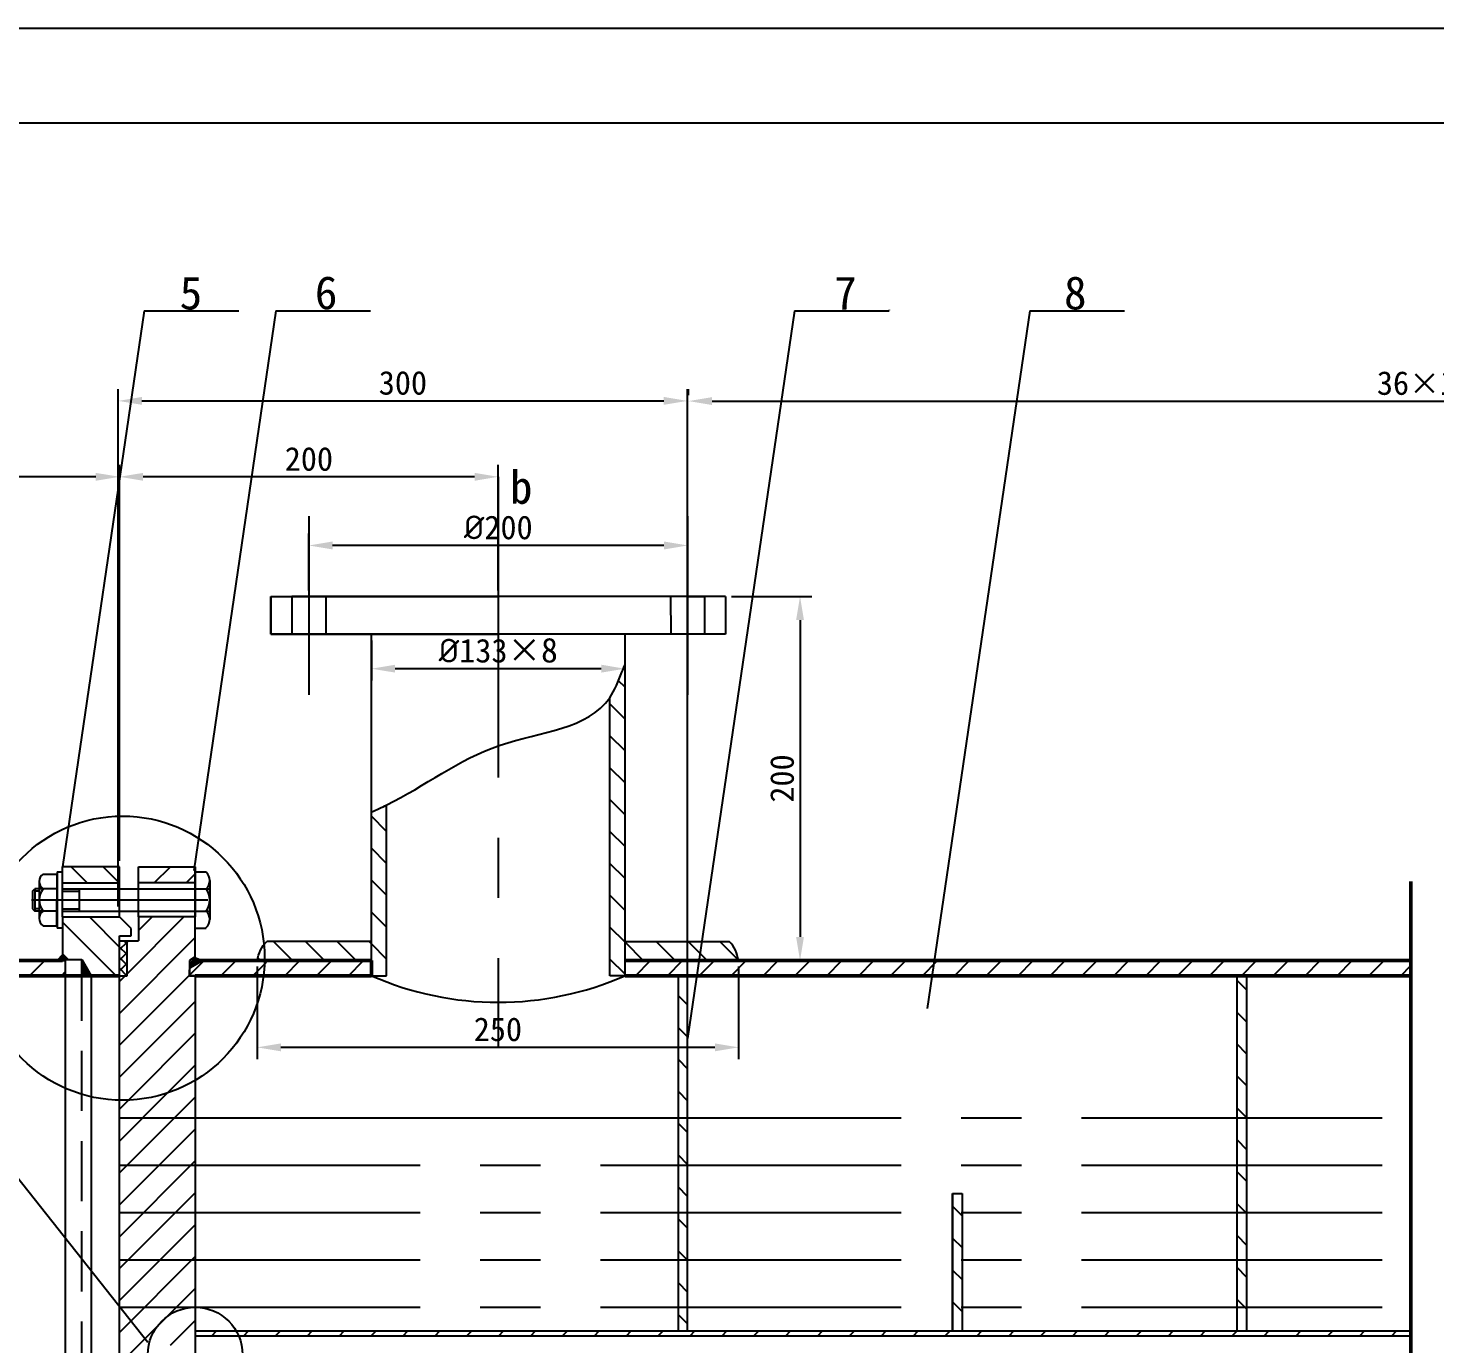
# Model space of a CAD drawing. Header units: millimetres. Extents: x -1950 to -231, y 2736 to 6518.
# Drawn here: x -895.5 to -746.9, y 3191.1 to 3330 of the extents above; entities that cross this region are included whole.
import ezdxf

# ---------------------------------------------------------------- set-up
doc = ezdxf.new("R2010")
doc.units = ezdxf.units.MM
doc.linetypes.add('CENTER', pattern=[50.8, 31.75, -6.35, 6.35, -6.35])
doc.linetypes.add('DASHED2', pattern=[9.525, 6.35, -3.175])
for name, color, linetype, lineweight in [('xuxian', 7, 'DASHED2', 25), ('图层1', 7, 'Continuous', 30), ('点画线', 7, 'CENTER', 25), ('粗实线', 7, 'Continuous', 50), ('细实线', 7, 'Continuous', 25)]:
    doc.layers.add(name, color=color, linetype=linetype, lineweight=lineweight)
doc.styles.get("Standard").update_dxf_attribs({"font": ''})
doc.styles.get('Standard').set_extended_font_data('SimSun')
doc.dimstyles.new('ISO-25', dxfattribs={"dimtxt": 2.5, "dimasz": 2.5, "dimexe": 1.25, "dimexo": 0.625, "dimtad": 1, "dimtxsty": 'Standard', "dimcen": 2.5, "dimadec": 0, "dimazin": 0, "dimtfac": 1, "dimtmove": 0, "dimatfit": 3, "dimfxl": 0, "dimarcsym": 0})

# ---------------------------------------------------------------- blocks, each defined once
blk = doc.blocks.new('*D4')
at = {"layer": 'Defpoints', "color": 0, "transparency": 16777216}
for p in [(-929.79, 3282.67), (-929.79, 3254.83), (-885.81, 3241.5)]:
    blk.add_point(p, dxfattribs=at)
at = {"layer": '细实线', "color": 0, "lineweight": -2, "transparency": 16777216}
for p, q in [((-929.79, 3255.46), (-929.79, 3283.92)), ((-885.81, 3242.12), (-885.81, 3283.92)), ((-888.31, 3282.67), (-927.29, 3282.67))]:
    blk.add_line(p, q, dxfattribs=at)
at = {"layer": '细实线', "color": 0, "transparency": 16777216}
for points in [[(-927.29, 3283.08), (-927.29, 3282.25), (-929.79, 3282.67)], [(-888.31, 3283.08), (-888.31, 3282.25), (-885.81, 3282.67)]]:
    blk.add_solid(points, dxfattribs=at)
at = {"layer": '细实线', "color": 0, "transparency": 16777216, "insert": (-907.8, 3284.54), "char_height": 2.5, "attachment_point": 5}
blk.add_mtext('{\\fFangSong|b0|i0|c134|p49;22}0', dxfattribs=at)
blk = doc.blocks.new('*D6')
at = {"layer": 'Defpoints', "color": 0, "transparency": 16777216}
for p in [(-865.81, 3275.42), (-865.81, 3270.04), (-825.81, 3270.04)]:
    blk.add_point(p, dxfattribs=at)
at = {"layer": '细实线', "color": 0, "lineweight": -2, "transparency": 16777216}
for p, q in [((-865.81, 3270.66), (-865.81, 3276.67)), ((-825.81, 3270.66), (-825.81, 3276.67)), ((-828.31, 3275.42), (-863.31, 3275.42))]:
    blk.add_line(p, q, dxfattribs=at)
at = {"layer": '细实线', "color": 0, "transparency": 16777216}
for points in [[(-863.31, 3275.84), (-863.31, 3275), (-865.81, 3275.42)], [(-828.31, 3275.84), (-828.31, 3275), (-825.81, 3275.42)]]:
    blk.add_solid(points, dxfattribs=at)
at = {"layer": '细实线', "color": 0, "transparency": 16777216, "insert": (-845.81, 3277.31), "char_height": 2.5, "attachment_point": 5}
blk.add_mtext('{\\fISOCPEUR|b0|i0|c0|p34;%%C\\f@FangSong|b0|i0|c134|p49;200}', dxfattribs=at)
blk = doc.blocks.new('*D7')
at = {"layer": 'Defpoints', "color": 0, "transparency": 16777216}
for p in [(-885.81, 3282.67), (-885.81, 3282.67), (-845.81, 3270.04)]:
    blk.add_point(p, dxfattribs=at)
at = {"layer": '细实线', "color": 0, "lineweight": -2, "transparency": 16777216}
for p, q in [((-885.81, 3283.29), (-885.81, 3283.92)), ((-845.81, 3270.66), (-845.81, 3283.92)), ((-848.31, 3282.67), (-883.31, 3282.67))]:
    blk.add_line(p, q, dxfattribs=at)
at = {"layer": '细实线', "color": 0, "transparency": 16777216}
for points in [[(-883.31, 3283.08), (-883.31, 3282.25), (-885.81, 3282.67)], [(-848.31, 3283.08), (-848.31, 3282.25), (-845.81, 3282.67)]]:
    blk.add_solid(points, dxfattribs=at)
at = {"layer": '细实线', "color": 0, "transparency": 16777216, "insert": (-865.81, 3284.54), "char_height": 2.5, "attachment_point": 5}
blk.add_mtext('200', dxfattribs=at)
blk = doc.blocks.new('*D9')
at = {"layer": 'Defpoints', "color": 0, "transparency": 16777216}
for p in [(-859.2, 3266), (-859.2, 3262.41), (-832.43, 3262.86)]:
    blk.add_point(p, dxfattribs=at)
at = {"layer": '细实线', "color": 0, "lineweight": -2, "transparency": 16777216}
for p, q in [((-859.2, 3265.38), (-859.2, 3261.16)), ((-834.93, 3262.41), (-856.7, 3262.41)), ((-832.43, 3262.23), (-832.43, 3261.16))]:
    blk.add_line(p, q, dxfattribs=at)
at = {"layer": '细实线', "color": 0, "transparency": 16777216}
for points in [[(-856.7, 3262.83), (-856.7, 3262), (-859.2, 3262.41)], [(-834.93, 3262.83), (-834.93, 3262), (-832.43, 3262.41)]]:
    blk.add_solid(points, dxfattribs=at)
at = {"layer": '细实线', "color": 0, "transparency": 16777216, "insert": (-845.81, 3264.35), "char_height": 2.5, "attachment_point": 5}
blk.add_mtext('{\\fISOCPEUR|b0|i0|c0|p34;%%C\\f@FangSong|b0|i0|c134|p49;133\\H1.0417x;×8}', dxfattribs=at)
blk = doc.blocks.new('*D10')
at = {"layer": 'Defpoints', "color": 0, "transparency": 16777216}
for p in [(-821.81, 3270.04), (-820.43, 3231.6), (-813.94, 3231.6)]:
    blk.add_point(p, dxfattribs=at)
at = {"layer": '细实线', "color": 0, "lineweight": -2, "transparency": 16777216}
for p, q in [((-821.19, 3270.04), (-812.69, 3270.04)), ((-813.94, 3267.54), (-813.94, 3234.1)), ((-819.8, 3231.6), (-812.69, 3231.6))]:
    blk.add_line(p, q, dxfattribs=at)
at = {"layer": '细实线', "color": 0, "transparency": 16777216}
for points in [[(-814.36, 3267.54), (-813.53, 3267.54), (-813.94, 3270.04)], [(-814.36, 3234.1), (-813.53, 3234.1), (-813.94, 3231.6)]]:
    blk.add_solid(points, dxfattribs=at)
at = {"layer": '细实线', "color": 0, "transparency": 16777216, "insert": (-815.83, 3250.82), "char_height": 2.5, "attachment_point": 5, "rotation": 90}
blk.add_mtext('{\\fFangSong|b0|i0|c134|p49;200}', dxfattribs=at)
blk = doc.blocks.new('*D34')
at = {"layer": 'Defpoints', "color": 0, "transparency": 16777216}
for p in [(-825.83, 3290.68), (-885.94, 3236.68), (-825.83, 3223.37)]:
    blk.add_point(p, dxfattribs=at)
at = {"layer": '细实线', "color": 0, "lineweight": -2, "transparency": 16777216}
for p, q in [((-885.94, 3237.31), (-885.94, 3291.93)), ((-883.44, 3290.68), (-828.33, 3290.68)), ((-825.83, 3223.99), (-825.83, 3291.93))]:
    blk.add_line(p, q, dxfattribs=at)
at = {"layer": '细实线', "color": 0, "transparency": 16777216}
for points in [[(-883.44, 3291.1), (-883.44, 3290.27), (-885.94, 3290.68)], [(-828.33, 3291.1), (-828.33, 3290.27), (-825.83, 3290.68)]]:
    blk.add_solid(points, dxfattribs=at)
at = {"layer": '细实线', "color": 0, "transparency": 16777216, "insert": (-855.88, 3292.57), "char_height": 2.5, "attachment_point": 5}
blk.add_mtext('{\\fFangSong|b0|i0|c134|p49;300}', dxfattribs=at)
blk = doc.blocks.new('*D35')
at = {"layer": 'Defpoints', "color": 0, "transparency": 16777216}
for p in [(-825.73, 3290.66), (-660.41, 3290.66), (-660.41, 3202.2)]:
    blk.add_point(p, dxfattribs=at)
at = {"layer": '细实线', "color": 0, "lineweight": -2, "transparency": 16777216}
for p, q in [((-825.73, 3291.28), (-825.73, 3291.91)), ((-823.23, 3290.66), (-662.91, 3290.66)), ((-660.41, 3202.83), (-660.41, 3291.91))]:
    blk.add_line(p, q, dxfattribs=at)
at = {"layer": '细实线', "color": 0, "transparency": 16777216}
for points in [[(-823.23, 3291.08), (-823.23, 3290.25), (-825.73, 3290.66)], [(-662.91, 3291.08), (-662.91, 3290.25), (-660.41, 3290.66)]]:
    blk.add_solid(points, dxfattribs=at)
at = {"layer": '细实线', "color": 0, "transparency": 16777216, "insert": (-743.07, 3292.55), "char_height": 2.5, "attachment_point": 5}
blk.add_mtext('{\\f@FangSong|b0|i0|c134|p49;36\\H0.95833x;×\\H1.0435x;150\\f@FangSong|b0|i0|c0|p49;\\H0.95835x;=5400}', dxfattribs=at)
blk = doc.blocks.new('*D61')
at = {"layer": 'Defpoints', "color": 0, "transparency": 16777216}
for p in [(-871.27, 3231.6), (-820.43, 3231.6), (-820.43, 3222.44)]:
    blk.add_point(p, dxfattribs=at)
at = {"layer": '细实线', "color": 0, "lineweight": -2, "transparency": 16777216}
for p, q in [((-871.27, 3230.97), (-871.27, 3221.19)), ((-820.43, 3230.97), (-820.43, 3221.19)), ((-868.77, 3222.44), (-822.93, 3222.44))]:
    blk.add_line(p, q, dxfattribs=at)
at = {"layer": '细实线', "color": 0, "transparency": 16777216}
for points in [[(-868.77, 3222.85), (-868.77, 3222.02), (-871.27, 3222.44)], [(-822.93, 3222.85), (-822.93, 3222.02), (-820.43, 3222.44)]]:
    blk.add_solid(points, dxfattribs=at)
at = {"layer": '细实线', "color": 0, "transparency": 16777216, "insert": (-845.85, 3224.33), "char_height": 2.5, "attachment_point": 5}
blk.add_mtext('{\\fFangSong|b0|i0|c134|p49;250}', dxfattribs=at)

msp = doc.modelspace()

# ---------------------------------------------------------------- hatches: boundary and pattern name
at = {"layer": '细实线'}
h = msp.add_hatch(dxfattribs=at)
h.set_pattern_fill('ANSI31', color=256, scale=0.75, angle=90)
edge = h.paths.add_edge_path()
edge.add_spline(control_points=[(-857.6, 3248.025), (-858.126, 3247.77), (-858.663, 3247.529), (-859.2, 3247.288)], knot_values=[0.0500094, 0.0500094, 0.0500094, 0.0500094, 1.8117214, 1.8117214, 1.8117214, 1.8117214], degree=3, periodic=0)
edge.add_line((-859.2, 3247.288), (-859.2, 3230))
edge.add_line((-859.2, 3230), (-857.6, 3230))
edge.add_line((-857.6, 3230), (-857.6, 3248.025))
edge = h.paths.add_edge_path()
edge.add_spline(control_points=[(-832.426, 3262.855), (-832.533, 3262.584), (-832.64, 3262.312), (-832.747, 3262.04), (-833.12, 3261.088), (-833.494, 3260.136), (-834.026, 3259.352)], knot_values=[27.9859491, 27.9859491, 27.9859491, 27.9859491, 28.8356585, 28.8356585, 28.8356585, 31.8122395, 31.8122395, 31.8122395, 31.8122395], degree=3, periodic=0)
edge.add_line((-834.026, 3259.352), (-834.026, 3230))
edge.add_line((-834.026, 3230), (-832.426, 3230))
edge.add_line((-832.426, 3230), (-832.426, 3262.855))
h = msp.add_hatch(dxfattribs=at)
h.set_pattern_fill('ANSI31', color=256, scale=0.75, angle=90)
h.paths.add_polyline_path([(-885.813, 3241.5), (-891.813, 3241.5), (-891.813, 3239.8), (-885.813, 3239.8)])
h.paths.add_polyline_path([(-884.566, 3234.982), (-885.813, 3236.2), (-891.813, 3236.2), (-891.813, 3232.194), (-891.713, 3232.021), (-891.539, 3231.726), (-889.797, 3231.726), (-888.813, 3230), (-885.813, 3230), (-885.813, 3233.7), (-885.813, 3234.2), (-884.566, 3234.2)])
h = msp.add_hatch(dxfattribs=at)
h.set_pattern_fill('ANSI31', color=256, scale=0.75)
h.paths.add_polyline_path([(-878.415, 3231.6), (-877.813, 3231.998), (-877.813, 3236.2), (-883.813, 3236.2), (-883.813, 3233.7), (-885.013, 3233.7), (-885.013, 3230), (-885.813, 3230), (-885.813, 3216.854, 0.1406161), (-877.813, 3218.963), (-877.813, 3230), (-878.415, 3230)])
h.paths.add_polyline_path([(-877.813, 3241.5), (-883.813, 3241.5), (-883.813, 3239.8), (-877.813, 3239.8)])
h = msp.add_hatch(dxfattribs=at)
h.set_pattern_fill('ANSI37', color=256, scale=0.25)
h.paths.add_polyline_path([(-885.013, 3233.7), (-885.813, 3233.7), (-885.813, 3230), (-885.013, 3230)])
h = msp.add_hatch(dxfattribs=at)
h.set_pattern_fill('ANSI31', color=256, scale=0.75, angle=90)
edge = h.paths.add_edge_path()
edge.add_line((-859.2, 3233.6), (-870.265, 3233.6))
edge.add_spline(control_points=[(-870.265, 3233.6), (-870.893, 3233.12), (-871.079, 3232.36), (-871.265, 3231.6)], knot_values=[0, 0, 0, 0, 2.236068, 2.236068, 2.236068, 2.236068], degree=3, periodic=0)
edge.add_line((-871.265, 3231.6), (-859.2, 3231.6))
edge.add_line((-859.2, 3231.6), (-859.2, 3233.6))
edge = h.paths.add_edge_path()
edge.add_spline(control_points=[(-820.426, 3231.6), (-820.613, 3232.36), (-820.799, 3233.12), (-821.426, 3233.6)], knot_values=[0, 0, 0, 0, 2.236068, 2.236068, 2.236068, 2.236068], degree=3, periodic=0)
edge.add_line((-821.426, 3233.6), (-832.426, 3233.6))
edge.add_line((-832.426, 3233.6), (-832.426, 3231.6))
edge.add_line((-832.426, 3231.6), (-820.426, 3231.6))
h = msp.add_hatch(dxfattribs=at)
h.set_pattern_fill('ANSI31', color=256, scale=0.75)
h.paths.add_polyline_path([(-900.487, 3231.6), (-913.913, 3231.6), (-913.913, 3230), (-900.374, 3230, -0.0267516)])
h.paths.add_polyline_path([(-891.538, 3231.6), (-891.813, 3231.6), (-900.487, 3231.6, 0.0267516), (-900.374, 3230), (-891.813, 3230), (-891.538, 3230)])
h = msp.add_hatch(color=256, dxfattribs=at)
h.dxf.hatch_style = 1
h.paths.add_polyline_path([(-891.543, 3231.726), (-891.713, 3232.021), (-891.816, 3232.195), (-892.408, 3231.6), (-891.813, 3231.6), (-891.543, 3231.6)])
h = msp.add_hatch(dxfattribs=at)
h.set_pattern_fill('ANSI31', color=256, scale=0.75, angle=75)
h.paths.add_polyline_path([(-891.538, 3230), (-891.538, 3231.6), (-891.543, 3231.6), (-891.543, 3231.726), (-891.713, 3232.021), (-891.539, 3231.726), (-889.797, 3231.726), (-888.813, 3230)])
h = msp.add_hatch(dxfattribs=at)
h.set_pattern_fill('ANSI31', color=256, scale=0.75, angle=75)
h.paths.add_polyline_path([(-891.538, 3230), (-891.538, 3231.6), (-891.543, 3231.6), (-891.543, 3231.726), (-891.713, 3232.021), (-891.539, 3231.726), (-889.797, 3231.726), (-888.813, 3230)])
h = msp.add_hatch(color=256, dxfattribs=at)
h.dxf.hatch_style = 1
h.paths.add_polyline_path([(-889.797, 3231.726), (-889.813, 3231.726), (-889.813, 3231.614), (-889.813, 3230), (-888.813, 3230)])
h = msp.add_hatch(dxfattribs=at)
h.set_pattern_fill('ANSI31', color=256, scale=0.75)
h.paths.add_polyline_path([(-870.491, 3231.6), (-876.796, 3231.6), (-878.415, 3230.63), (-878.415, 3230), (-877.813, 3230), (-870.603, 3230, 0.0267516)])
h = msp.add_hatch(color=256, dxfattribs=at)
h.dxf.hatch_style = 1
h.paths.add_polyline_path([(-876.813, 3231.597), (-877.813, 3231.997), (-878.413, 3231.397), (-878.413, 3230.673)])
h = msp.add_hatch(dxfattribs=at)
h.set_pattern_fill('ANSI31', color=256, scale=0.75)
h.paths.add_polyline_path([(-859.2, 3231.6), (-870.491, 3231.6, -0.0267516), (-870.603, 3230), (-859.2, 3230)])
h = msp.add_hatch(dxfattribs=at)
h.set_pattern_fill('ANSI31', color=256, scale=0.75)
h.paths.add_polyline_path([(-749.426, 3231.6), (-799.76, 3231.6), (-799.995, 3230), (-749.426, 3230)])
h.paths.add_polyline_path([(-799.76, 3231.6), (-824.605, 3231.6), (-824.84, 3230), (-799.995, 3230)])
h.paths.add_polyline_path([(-824.605, 3231.6), (-832.426, 3231.6), (-832.426, 3230), (-824.84, 3230)])
h = msp.add_hatch(dxfattribs=at)
h.set_pattern_fill('ANSI31', color=256, scale=0.75, angle=90)
h.paths.add_polyline_path([(-825.813, 3230), (-826.813, 3230), (-826.813, 3215), (-825.813, 3215)])
h.paths.add_polyline_path([(-825.813, 3215), (-826.813, 3215), (-826.813, 3210), (-825.813, 3210)])
h.paths.add_polyline_path([(-825.813, 3210), (-826.813, 3210), (-826.813, 3205), (-825.813, 3205)])
h.paths.add_polyline_path([(-825.813, 3205), (-826.813, 3205), (-826.813, 3200), (-825.813, 3200)])
h.paths.add_polyline_path([(-825.813, 3200), (-826.813, 3200), (-826.813, 3195), (-825.813, 3195)])
h = msp.add_hatch(dxfattribs=at)
h.set_pattern_fill('ANSI31', color=256, scale=0.75, angle=90)
h.paths.add_polyline_path([(-766.786, 3230), (-767.786, 3230), (-767.786, 3215), (-766.786, 3215)])
h.paths.add_polyline_path([(-766.786, 3215), (-767.786, 3215), (-767.786, 3210), (-766.786, 3210)])
h.paths.add_polyline_path([(-766.786, 3210), (-767.786, 3210), (-767.786, 3205), (-766.786, 3205)])
h.paths.add_polyline_path([(-766.786, 3205), (-767.786, 3205), (-767.786, 3200), (-766.786, 3200)])
h.paths.add_polyline_path([(-766.786, 3200), (-767.786, 3200), (-767.786, 3195), (-766.786, 3195)])
h.paths.add_polyline_path([(-766.786, 3195), (-767.786, 3195), (-767.786, 3192.5), (-766.786, 3192.5)])
h.paths.add_polyline_path([(-766.786, 3187.5), (-767.786, 3187.5), (-767.786, 3185), (-766.786, 3185)])
h.paths.add_polyline_path([(-766.786, 3185), (-767.786, 3185), (-767.786, 3180.094), (-766.786, 3180.094)])
h.paths.add_polyline_path([(-766.786, 3180.094), (-767.786, 3180.094), (-767.786, 3175.188), (-766.786, 3175.188)])
h.paths.add_polyline_path([(-766.786, 3175.188), (-767.786, 3175.188), (-767.786, 3170.188), (-766.786, 3170.188)])
h.paths.add_polyline_path([(-766.786, 3170.188), (-767.786, 3170.188), (-767.786, 3165.188), (-766.786, 3165.188)])
h.paths.add_polyline_path([(-766.786, 3165.188), (-767.786, 3165.188), (-767.786, 3162.688), (-766.786, 3162.688)])
h.paths.add_polyline_path([(-766.786, 3157.688), (-767.786, 3157.688), (-767.786, 3155.188), (-766.786, 3155.188)])
h = msp.add_hatch(dxfattribs=at)
h.set_pattern_fill('ANSI31', color=256, scale=0.75)
h.paths.add_polyline_path([(-877.813, 3218.963, -0.1406161), (-885.813, 3216.854), (-885.813, 3215), (-877.813, 3215)])
h.paths.add_polyline_path([(-877.813, 3215), (-885.813, 3215), (-885.813, 3210), (-877.813, 3210)])
h.paths.add_polyline_path([(-877.813, 3210), (-885.813, 3210), (-885.813, 3205), (-877.813, 3205)])
h.paths.add_polyline_path([(-877.813, 3205), (-885.813, 3205), (-885.813, 3200), (-877.813, 3200)])
h.paths.add_polyline_path([(-877.813, 3200), (-885.813, 3200), (-885.813, 3195.054), (-885.77, 3195), (-877.813, 3195)])
h.paths.add_polyline_path([(-877.813, 3195), (-885.813, 3195), (-885.813, 3190), (-882.813, 3190, -0.4142136)])
h.paths.add_polyline_path([(-877.813, 3195, 0.4142136), (-882.813, 3190), (-882.51, 3190), (-882.013, 3190.497), (-880.994, 3190.497), (-880.994, 3191), (-880.313, 3191), (-879.81, 3191), (-877.813, 3191)], flags=17)
h.paths.add_polyline_path([(-882.813, 3190), (-885.813, 3190), (-885.813, 3187.5), (-885.813, 3185.03, -0.0890045), (-884.047, 3185), (-877.813, 3185, -0.4142136)])
h.paths.add_polyline_path([(-877.813, 3189), (-880.994, 3189), (-880.994, 3189.497), (-882.013, 3189.497), (-882.516, 3190), (-882.813, 3190, 0.4142136), (-877.813, 3185)], flags=17)
h.paths.add_polyline_path([(-877.813, 3185), (-884.047, 3185, -0.3025141), (-880.114, 3181.094), (-877.813, 3181.094)])
h.paths.add_polyline_path([(-884.047, 3185), (-885.813, 3185), (-885.813, 3181.374), (-885.413, 3181.374), (-885.013, 3181.374), (-885.013, 3181.094), (-880.114, 3181.094, 0.3025141)])
h.paths.add_polyline_path([(-880.013, 3180.094), (-885.013, 3180.094), (-885.013, 3179.094), (-885.013, 3178.814), (-885.413, 3178.814), (-885.813, 3178.814), (-885.813, 3175.159, 0.4621014)])
h.paths.add_polyline_path([(-877.813, 3180.094), (-880.013, 3180.094, -0.358358), (-884.047, 3175.188), (-877.813, 3175.188)])
h.paths.add_polyline_path([(-880.114, 3181.094), (-885.013, 3181.094), (-885.013, 3180.094), (-880.013, 3180.094, 0.050382)])
h.paths.add_polyline_path([(-877.813, 3181.094), (-880.114, 3181.094, -0.050382), (-880.013, 3180.094), (-877.813, 3180.094)])
h.paths.add_polyline_path([(-877.813, 3175.188), (-884.047, 3175.188, -0.0890045), (-885.813, 3175.159), (-885.813, 3170.188), (-877.813, 3170.188)])
h.paths.add_polyline_path([(-877.813, 3170.188), (-885.813, 3170.188), (-885.813, 3165.188), (-877.813, 3165.188)])
h.paths.add_polyline_path([(-877.813, 3165.188), (-885.813, 3165.188), (-885.813, 3165.087, -0.2146692), (-882.483, 3162.688), (-877.813, 3162.688)])
h.paths.add_polyline_path([(-885.813, 3165.087), (-885.813, 3162.688), (-882.483, 3162.688, 0.2146692)], flags=17)
h.paths.add_polyline_path([(-877.813, 3157.688), (-882.483, 3157.688, -0.2146692), (-885.813, 3155.289), (-885.813, 3155.188), (-877.813, 3155.188)])
h.paths.add_polyline_path([(-882.483, 3157.688), (-885.813, 3157.688), (-885.813, 3155.289, 0.2146692)], flags=17)
h.paths.add_polyline_path([(-877.813, 3155.188), (-885.813, 3155.188), (-885.813, 3150.188), (-877.813, 3150.188)])
h.paths.add_polyline_path([(-877.813, 3150.188), (-885.813, 3150.188), (-885.813, 3145.188), (-877.813, 3145.188), (-877.813, 3147.688)])
h.paths.add_polyline_path([(-877.813, 3145.188), (-885.813, 3145.188), (-885.813, 3130.188), (-885.013, 3130.188), (-877.813, 3130.188)])
h = msp.add_hatch(dxfattribs=at)
h.set_pattern_fill('ANSI31', color=256, scale=0.75, angle=90)
h.paths.add_polyline_path([(-796.832, 3205), (-797.832, 3205), (-797.832, 3200), (-796.832, 3200)])
h.paths.add_polyline_path([(-796.832, 3200), (-797.832, 3200), (-797.832, 3195), (-796.832, 3195)])
h.paths.add_polyline_path([(-796.832, 3195), (-797.832, 3195), (-797.832, 3192.5), (-796.832, 3192.5)])
h.paths.add_polyline_path([(-796.832, 3187.5), (-797.832, 3187.5), (-797.832, 3185), (-796.832, 3185)])
h.paths.add_polyline_path([(-796.832, 3185), (-797.832, 3185), (-797.832, 3180.094), (-796.832, 3180.094)])
h.paths.add_polyline_path([(-796.832, 3180.094), (-797.832, 3180.094), (-797.832, 3175.188), (-796.832, 3175.188)])
h.paths.add_polyline_path([(-796.832, 3175.188), (-797.832, 3175.188), (-797.832, 3170.188), (-796.832, 3170.188)])
h.paths.add_polyline_path([(-796.832, 3170.188), (-797.832, 3170.188), (-797.832, 3165.188), (-796.832, 3165.188)])
h.paths.add_polyline_path([(-796.832, 3165.188), (-797.832, 3165.188), (-797.832, 3162.688), (-796.832, 3162.688)])
h.paths.add_polyline_path([(-796.832, 3207), (-797.832, 3207), (-797.832, 3205), (-796.832, 3205)])
h.paths.add_polyline_path([(-766.786, 3157.688), (-767.786, 3157.688), (-767.786, 3155.188), (-766.786, 3155.188)])
h.paths.add_polyline_path([(-766.786, 3155.188), (-767.786, 3155.188), (-767.786, 3153.188), (-766.786, 3153.188)])
h = msp.add_hatch(dxfattribs=at)
h.set_pattern_fill('ANSI31', color=256, scale=0.75, angle=90)
h.paths.add_polyline_path([(-825.813, 3195), (-826.813, 3195), (-826.813, 3192.5), (-825.813, 3192.5)])
h = msp.add_hatch(dxfattribs=at)
h.set_pattern_fill('ANSI31', color=256, scale=0.75)
h.paths.add_polyline_path([(-873.483, 3192.5), (-877.813, 3192.5), (-877.813, 3192), (-873.23, 3192, 0.0280278)])
h.paths.add_polyline_path([(-749.426, 3192.5), (-873.483, 3192.5, -0.0280278), (-873.23, 3192), (-749.426, 3192)])
h.paths.add_polyline_path([(-873.23, 3188), (-877.813, 3188), (-877.813, 3187.5), (-873.483, 3187.5, 0.0280278)])
h.paths.add_polyline_path([(-749.426, 3188), (-873.23, 3188, -0.0280278), (-873.483, 3187.5), (-749.426, 3187.5)])
h.paths.add_polyline_path([(-718.389, 3192.5), (-744.429, 3192.5), (-744.429, 3192), (-717.991, 3192, 0.0441744)])
h.paths.add_polyline_path([(-717.991, 3188), (-744.429, 3188), (-744.429, 3187.5), (-718.389, 3187.5, 0.0441744)])

# ---------------------------------------------------------------- linework, layer by layer
at = {"layer": 'xuxian'}
for p, q in [((-865.813, 3270.039), (-867.613, 3270.039)), ((-867.613, 3270.039), (-867.613, 3266.039)), ((-865.813, 3270.039), (-865.013, 3270.039)), ((-865.813, 3270.039), (-864.013, 3270.039)), ((-865.413, 3270.039), (-863.613, 3270.039)), ((-864.013, 3270.039), (-864.023, 3266.039)), ((-827.613, 3270.039), (-827.603, 3266.039)), ((-825.813, 3270.039), (-824.013, 3270.039)), ((-824.013, 3270.039), (-824.013, 3266.039)), ((-889.813, 3231.6), (-889.813, 3130.188))]:
    msp.add_line(p, q, dxfattribs=at)
at = {"layer": '图层1', "color": 0, "linetype": 'ByBlock', "lineweight": -3}
for p, q in [((-883.197, 3300.172), (-891.813, 3241.5)), ((-869.286, 3300.172), (-877.961, 3241.097)), ((-814.536, 3300.172), (-825.813, 3223.376)), ((-789.691, 3300.172), (-800.502, 3226.547)), ((-882.822, 3191.274), (-896.701, 3208.814))]:
    msp.add_line(p, q, dxfattribs=at)
at = {"layer": '点画线'}
for p, q in [((-845.813, 3282.667), (-845.813, 3222.436)), ((-865.813, 3278.501), (-865.813, 3259.666)), ((-825.813, 3278.501), (-825.813, 3259.666)), ((-869.813, 3266.039), (-869.813, 3270.039)), ((-869.813, 3270.039), (-845.813, 3270.039)), ((-845.813, 3270.039), (-865.813, 3270.039)), ((-845.813, 3266.039), (-869.813, 3266.039)), ((-895.106, 3238), (-876.47, 3238)), ((-885.813, 3215), (-749.426, 3215)), ((-885.813, 3210), (-749.426, 3210)), ((-885.813, 3205), (-749.426, 3205)), ((-885.813, 3200), (-749.426, 3200)), ((-885.813, 3195), (-749.426, 3195))]:
    msp.add_line(p, q, dxfattribs=at)
at = {"layer": '粗实线'}
for p, q in [((-749.426, 3239.93), (-749.426, 3120.93)), ((-913.913, 3231.6), (-891.813, 3231.6)), ((-859.2, 3231.6), (-877.813, 3231.6)), ((-859.2, 3230), (-859.2, 3231.6)), ((-832.426, 3231.6), (-749.426, 3231.6)), ((-913.913, 3230), (-891.813, 3230)), ((-885.813, 3230), (-891.813, 3230)), ((-877.813, 3230), (-859.2, 3230)), ((-832.426, 3230), (-749.426, 3230))]:
    msp.add_line(p, q, dxfattribs=at)
at = {"layer": '细实线'}
for p, q in [((-1072, 3330.032), (-231, 3330.032)), ((-1047, 3320.032), (-241, 3320.032)), ((-883.197, 3300.172), (-873.197, 3300.172)), ((-869.286, 3300.172), (-859.286, 3300.172)), ((-814.536, 3300.172), (-804.536, 3300.172)), ((-804.52, 3300.3), (-804.52, 3300.257)), ((-789.691, 3300.172), (-779.691, 3300.172)), ((-869.813, 3270.039), (-845.813, 3270.039)), ((-869.813, 3270.039), (-869.813, 3266.039)), ((-821.813, 3270.039), (-845.813, 3270.039)), ((-821.813, 3270.039), (-821.813, 3266.039)), ((-869.813, 3266.039), (-845.813, 3266.039)), ((-859.2, 3230), (-859.2, 3266)), ((-821.813, 3266.039), (-845.813, 3266.039)), ((-832.426, 3230), (-832.426, 3266)), ((-834.026, 3230), (-834.026, 3259.352)), ((-857.6, 3230), (-857.6, 3248.025)), ((-885.813, 3241.5), (-891.813, 3241.5)), ((-891.813, 3236.2), (-891.813, 3241.5)), ((-885.813, 3239.8), (-885.813, 3241.5)), ((-883.813, 3239.8), (-883.813, 3241.5)), ((-883.813, 3241.5), (-877.813, 3241.5)), ((-877.813, 3241.5), (-877.813, 3239.8)), ((-877.813, 3231.998), (-877.813, 3241.5)), ((-894.286, 3240.039), (-894.286, 3235.958)), ((-893.871, 3240.729), (-892.414, 3240.729)), ((-892.414, 3240.729), (-892.414, 3237.999)), ((-892.406, 3240.963), (-892.406, 3235.035)), ((-892.406, 3240.963), (-891.855, 3240.963)), ((-876.642, 3240.921), (-877.813, 3240.921)), ((-876.273, 3240.05), (-876.273, 3235.947)), ((-894.997, 3238.935), (-894.763, 3239.169)), ((-894.997, 3238.935), (-894.997, 3237.063)), ((-892.423, 3239.169), (-894.763, 3239.169)), ((-894.763, 3239.169), (-894.763, 3236.829)), ((-894.297, 3238.935), (-894.763, 3238.935)), ((-894.297, 3238.935), (-894.286, 3238.935)), ((-891.813, 3239.8), (-885.813, 3239.8)), ((-891.813, 3239.169), (-876.273, 3239.169)), ((-891.787, 3238.935), (-890.074, 3238.935)), ((-890.074, 3239.169), (-890.074, 3236.829)), ((-885.813, 3236.2), (-885.813, 3239.8)), ((-877.813, 3239.8), (-883.813, 3239.8)), ((-883.813, 3236.2), (-883.813, 3239.8)), ((-877.813, 3239.8), (-877.813, 3236.2)), ((-894.997, 3237.063), (-894.763, 3236.829)), ((-894.295, 3237.063), (-894.763, 3237.063)), ((-892.414, 3235.269), (-892.414, 3237.999)), ((-891.787, 3237.063), (-890.074, 3237.063)), ((-892.423, 3236.829), (-894.763, 3236.829)), ((-892.423, 3236.829), (-892.414, 3236.829)), ((-891.813, 3236.829), (-876.273, 3236.829)), ((-891.813, 3236.2), (-885.813, 3236.2)), ((-891.813, 3236.2), (-891.813, 3232.19)), ((-884.566, 3234.982), (-885.813, 3236.2)), ((-877.813, 3236.2), (-883.813, 3236.2)), ((-883.813, 3236.2), (-883.813, 3233.7)), ((-893.871, 3235.269), (-892.414, 3235.269)), ((-891.813, 3235.035), (-892.406, 3235.035)), ((-885.813, 3233.7), (-885.813, 3234.2)), ((-885.813, 3234.2), (-884.566, 3234.2)), ((-884.566, 3234.2), (-884.566, 3234.982)), ((-877.813, 3235.035), (-876.642, 3235.035)), ((-885.813, 3233.7), (-883.813, 3233.7)), ((-885.813, 3233.7), (-885.013, 3233.7)), ((-885.813, 3181.375), (-885.813, 3233.7)), ((-885.013, 3230), (-885.013, 3233.7)), ((-859.265, 3233.6), (-870.265, 3233.6)), ((-832.426, 3233.6), (-821.426, 3233.6)), ((-891.814, 3232.196), (-892.407, 3231.601)), ((-891.816, 3232.196), (-891.539, 3231.726)), ((-891.541, 3231.724), (-891.814, 3232.196)), ((-891.813, 3231.6), (-891.543, 3231.6)), ((-891.543, 3231.726), (-891.543, 3231.6)), ((-891.543, 3231.726), (-889.797, 3231.726)), ((-891.538, 3231.6), (-891.538, 3181.094)), ((-889.797, 3231.726), (-888.813, 3230)), ((-877.813, 3231.998), (-878.415, 3231.6)), ((-878.415, 3231.6), (-878.415, 3230)), ((-888.813, 3230), (-888.813, 3181.094)), ((-885.813, 3230), (-885.013, 3230)), ((-878.415, 3230.63), (-878.415, 3230)), ((-878.415, 3230), (-878.415, 3230.63)), ((-877.813, 3230), (-878.415, 3230)), ((-878.415, 3230), (-877.813, 3230)), ((-877.813, 3230), (-877.813, 3162.688)), ((-877.813, 3230), (-877.813, 3228)), ((-859.2, 3230), (-857.6, 3230)), ((-832.426, 3230), (-834.026, 3230)), ((-826.813, 3230), (-826.813, 3192.5)), ((-825.813, 3192.5), (-825.813, 3230)), ((-767.786, 3192.5), (-767.786, 3230)), ((-766.786, 3230), (-766.786, 3192.5)), ((-877.813, 3215), (-827.813, 3215)), ((-797.832, 3207), (-796.832, 3207)), ((-797.832, 3207), (-797.832, 3192.5)), ((-797.832, 3192.5), (-797.832, 3207)), ((-796.832, 3207), (-796.832, 3192.5)), ((-796.832, 3207), (-796.832, 3192.5)), ((-877.813, 3192.5), (-749.426, 3192.5)), ((-877.813, 3192.5), (-877.813, 3192)), ((-877.813, 3192), (-749.374, 3192))]:
    msp.add_line(p, q, dxfattribs=at)
for centre, radius in [((-885.489, 3231.85), 15), ((-877.813, 3190), 5)]:
    msp.add_circle(centre, radius, dxfattribs=at)
for centre, radius, start, end in [((-893.346, 3239.949), 0.941, 123.96883, 236.03117), ((-877.499, 3240.045), 1.225, 314.37099, 45.62901), ((-892.43, 3237.999), 1.857, 140.9403, 219.0597), ((-878.315, 3237.999), 2.042, 325.03689, 34.96311), ((-893.346, 3236.049), 0.941, 123.96883, 236.03117), ((-877.499, 3235.953), 1.225, 314.37099, 45.62901), ((-845.813, 3260.498), 33.306, 246.30137, 293.69863), ((-845.813, 3260.498), 33.306, 246.30137, 293.69863)]:
    msp.add_arc(centre, radius, start, end, dxfattribs=at)
msp.add_open_spline([(-859.2, 3247.288), (-858.654, 3247.533), (-853.991, 3249.629), (-846.903, 3255.446), (-835.081, 3256.093), (-833.122, 3261.084), (-832.747, 3262.04), (-832.64, 3262.312), (-832.533, 3262.584), (-832.426, 3262.855)], degree=3, knots=[0.0500094, 0.0500094, 0.0500094, 0.0500094, 1.8413256, 15.3592812, 27.9739237, 30.9625302, 30.9625302, 30.9625302, 31.8122395, 31.8122395, 31.8122395, 31.8122395], dxfattribs=at)
for points, start_tangent, end_tangent in [([(-871.265, 3231.6), (-870.265, 3233.6)], (0.2379577, 0.9712755), (0.7945187, 0.6072397)), ([(-820.426, 3231.6), (-821.426, 3233.6)], (-0.2379577, 0.9712755), (-0.7945187, 0.6072397))]:
    msp.add_spline(points, degree=3, dxfattribs=dict(at, start_tangent=start_tangent, end_tangent=end_tangent))

# ---------------------------------------------------------------- texts
at = {"layer": '细实线', "insert": (-879.457, 3303.831), "char_height": 3.5, "attachment_point": 1}
msp.add_mtext('{\\fFangSong|b0|i0|c134|p49;5}', dxfattribs=at)
at = {"layer": '细实线', "char_height": 3.5}
for s, width, insert, attachment_point in [('{\\fFangSong|b0|i0|c134|p49;6}', 0.87226, (-865.177, 3303.858), 1), ('{\\fFangSong|b0|i0|c134|p49;7}', 0.19885, (-810.327, 3303.825), 1), ('{\\fFangSong|b0|i0|c134|p49;8}', 1.25516, (-786.065, 3303.839), 1), ('{\\fFangSong|b0|i0|c0|p49;b}', 11.78789, (-843.387, 3281.547), 5)]:
    msp.add_mtext_dynamic_manual_height_columns(s, width=width, gutter_width=12.5, heights=[0], dxfattribs=dict(at, insert=insert, attachment_point=attachment_point))

# ---------------------------------------------------------------- dimensions: what is measured, and where the dimension line sits
at = {"layer": '细实线'}
for base, p1, p2, text, picture, middle in [((-825.828, 3290.685), (-885.936, 3236.681), (-825.828, 3223.368), '{\\fFangSong|b0|i0|c134|p49;300}', '*D34', (-855.882, 3292.574)), ((-660.414, 3290.664), (-825.729, 3290.657), (-660.414, 3202.203), '{\\f@FangSong|b0|i0|c134|p49;36\\H0.95833x;×\\H1.0435x;150\\f@FangSong|b0|i0|c0|p49;\\H0.95835x;=5400}', '*D35', (-743.072, 3292.553)), ((-929.795, 3282.667), (-885.813, 3241.5), (-929.795, 3254.835), '{\\fFangSong|b0|i0|c134|p49;22}0', '*D4', (-907.804, 3284.542)), ((-885.813, 3282.667), (-845.813, 3270.039), (-885.813, 3282.667), '200', '*D7', (-865.813, 3284.542)), ((-865.813, 3275.421), (-825.813, 3270.039), (-865.813, 3270.039), '{\\fISOCPEUR|b0|i0|c0|p34;%%C\\f@FangSong|b0|i0|c134|p49;200}', '*D6', (-845.813, 3277.311)), ((-859.2, 3262.413), (-832.426, 3262.855), (-859.2, 3266), '{\\fISOCPEUR|b0|i0|c0|p34;%%C\\f@FangSong|b0|i0|c134|p49;133\\H1.0417x;×8}', '*D9', (-845.813, 3264.355)), ((-820.426, 3222.436), (-871.265, 3231.6), (-820.426, 3231.6), '{\\fFangSong|b0|i0|c134|p49;250}', '*D61', (-845.846, 3224.325))]:
    dim = msp.add_linear_dim(base=base, p1=p1, p2=p2, text=text, dimstyle='ISO-25', dxfattribs=at)
    dim.commit()
    dim.dimension.update_dxf_attribs({"geometry": picture, "text_midpoint": middle})
dim = msp.add_linear_dim(base=(-813.945, 3231.6), p1=(-821.813, 3270.039), p2=(-820.426, 3231.6), angle=90, text='{\\fFangSong|b0|i0|c134|p49;200}', dimstyle='ISO-25', dxfattribs=at)
dim.commit()
dim.dimension.update_dxf_attribs({"geometry": '*D10', "text_midpoint": (-815.834, 3250.819)})

doc.saveas('drawing.dxf')
